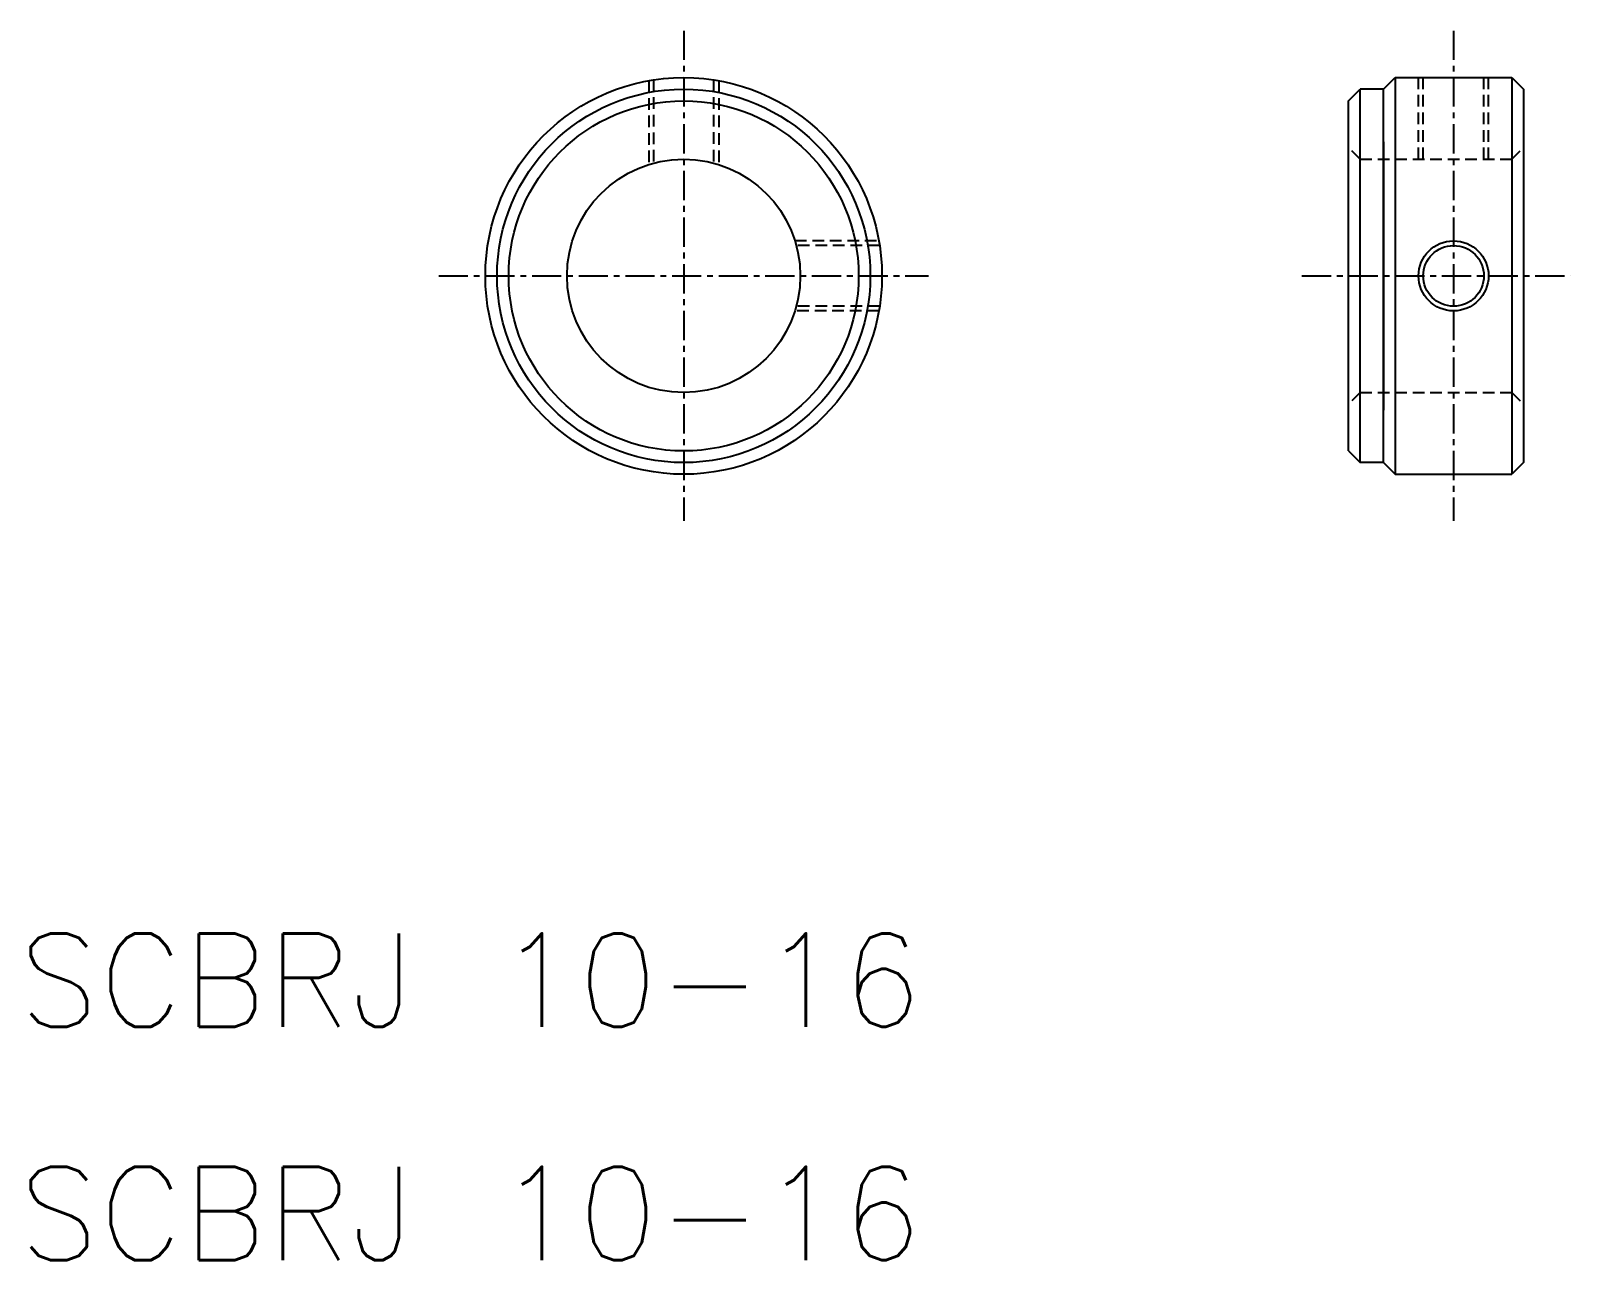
# Model space of a CAD drawing. Extents: x 455.3 to 521.3, y 59.5 to 112.1.
import ezdxf

# ---------------------------------------------------------------- set-up
doc = ezdxf.new("R2010")
doc.units = 0
doc.linetypes.add('CENTER', pattern=[2, 1.25, -0.25, 0.25, -0.25])
doc.linetypes.add('DASHED', pattern=[0.75, 0.5, -0.25])
doc.layers.get('0').update_dxf_attribs({"linetype": 'CONTINUOUS'})
doc.layers.add('CENTER', color=1, linetype='CENTER')
doc.styles.get("Standard").update_dxf_attribs({"font": 'txt.shx', "bigfont": 'bigfont.shx'})

msp = doc.modelspace()

# ---------------------------------------------------------------- linework, layer by layer
at = {"color": 3, "linetype": 'DASHED'}
for p, q in [((481.772, 109.999), (481.772, 106.402)), ((481.972, 110.032), (481.972, 106.46)), ((484.547, 110.036), (484.547, 106.467)), ((484.772, 109.999), (484.772, 106.402)), ((514.772, 106.632), (514.772, 110.132)), ((514.972, 106.632), (514.972, 110.132)), ((517.572, 106.632), (517.572, 110.132)), ((517.772, 106.632), (517.772, 110.132)), ((512.272, 106.632), (511.772, 107.132)), ((518.772, 106.632), (519.272, 107.132)), ((512.272, 106.632), (518.772, 106.632)), ((491.542, 103.132), (488.042, 103.132)), ((491.672, 102.932), (488.1, 102.932)), ((491.672, 100.332), (488.1, 100.332)), ((491.639, 100.132), (488.042, 100.132)), ((512.272, 96.632), (511.772, 96.132)), ((512.272, 96.632), (518.772, 96.632)), ((518.772, 96.632), (519.272, 96.132))]:
    msp.add_line(p, q, dxfattribs=at)
at = {"color": 7, "linetype": 'CONTINUOUS'}
for p, q in [((511.772, 109.132), (512.272, 109.632)), ((512.272, 93.632), (512.272, 109.632)), ((513.272, 109.632), (512.272, 109.632)), ((513.272, 109.632), (513.772, 110.132)), ((513.272, 93.632), (513.272, 109.632)), ((513.772, 110.132), (513.772, 93.132)), ((513.772, 110.132), (518.772, 110.132)), ((518.772, 110.132), (518.772, 93.132)), ((518.772, 110.132), (519.272, 109.632)), ((519.272, 109.632), (519.272, 93.632)), ((511.772, 94.132), (511.772, 109.132)), ((513.272, 107.382), (513.272, 95.882)), ((511.772, 94.132), (512.272, 93.632)), ((513.272, 93.632), (512.272, 93.632)), ((513.272, 93.632), (513.772, 93.132)), ((513.772, 93.132), (518.772, 93.132)), ((519.272, 93.632), (518.772, 93.132))]:
    msp.add_line(p, q, dxfattribs=at)
for centre, radius in [((483.272, 101.632), 8.5), ((483.272, 101.632), 8), ((483.272, 101.632), 7.5), ((483.272, 101.632), 5), ((516.272, 101.632), 1.3)]:
    msp.add_circle(centre, radius, dxfattribs=at)
at = {"color": 3, "linetype": 'CONTINUOUS'}
msp.add_circle((516.272, 101.632), 1.5, dxfattribs=at)
at = {"layer": 'CENTER', "color": 1, "linetype": 'CENTER'}
for p, q in [((483.272, 112.132), (483.272, 91.132)), ((516.272, 112.132), (516.272, 91.132)), ((472.772, 101.632), (493.772, 101.632)), ((509.772, 101.632), (521.272, 101.632))]:
    msp.add_line(p, q, dxfattribs=at)

# ---------------------------------------------------------------- texts
at = {"color": 7, "linetype": 'CONTINUOUS'}
for p in [(454.772, 69.461), (454.772, 59.461)]:
    msp.add_text('SCBRJ 10-16', height=4, dxfattribs=at).set_placement(p)

doc.saveas('drawing.dxf')
